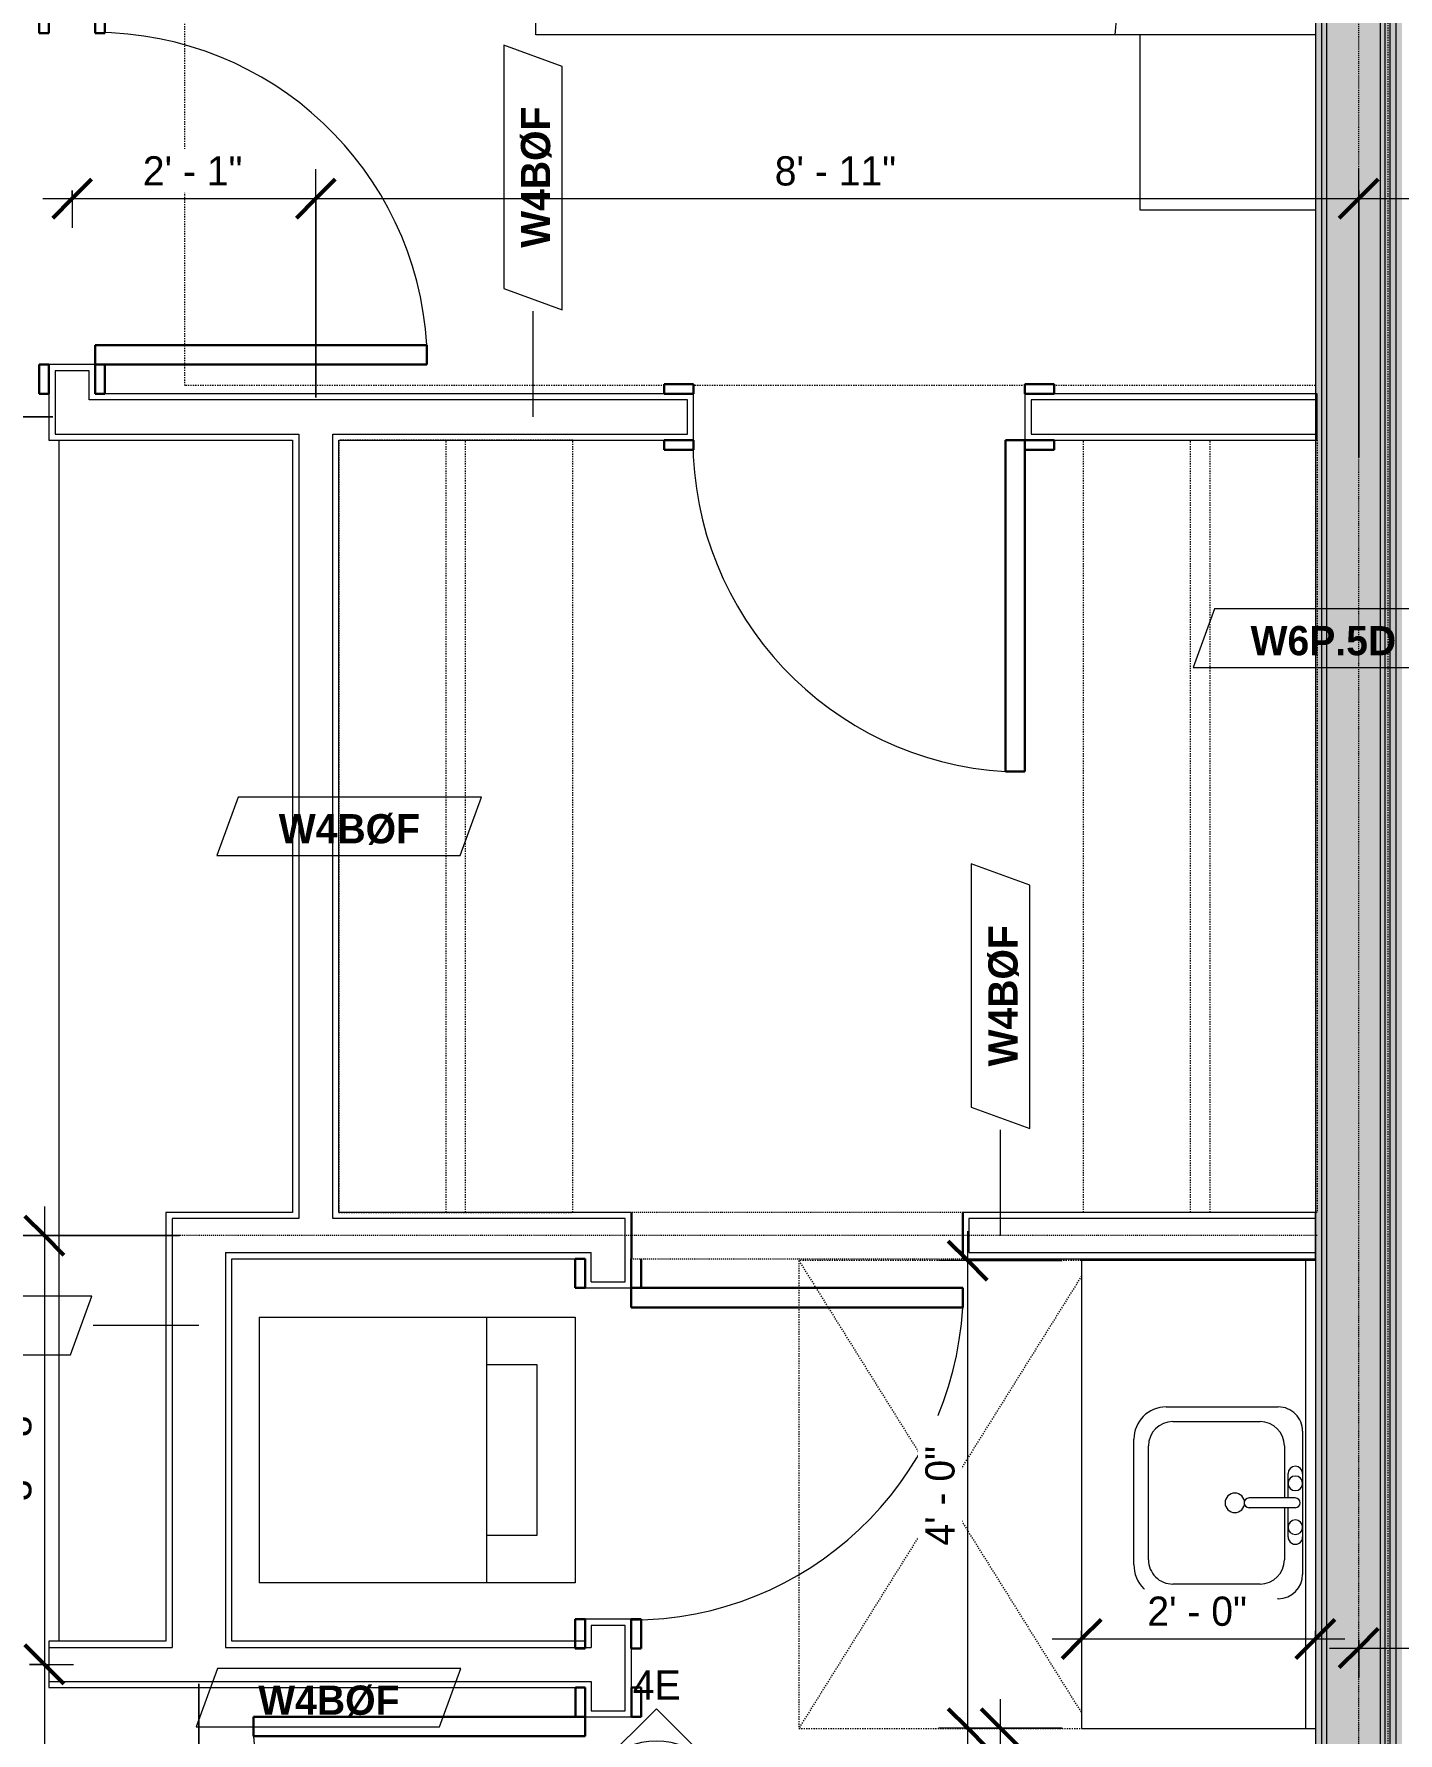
# Model space of a CAD drawing. Header units: inches. Extents: x -4010 to -1814, y 9846 to 12241.
# Drawn here: x -3052.2 to -2912.3, y 10536.5 to 10710.8 of the extents above; entities that cross this region are included whole.
import ezdxf

# ---------------------------------------------------------------- set-up
doc = ezdxf.new("R2010")
doc.units = ezdxf.units.IN
doc.header["$MEASUREMENT"] = 0
for name, pattern in [('Dash', [0.25, 0.125, -0.125]), ('Dash 3_32_', [0.1875, 0.09375, -0.09375]), ('Dash_2_', [0.25, 0.125, -0.125]), ('Overhead', [0.15625, 0.09375, -0.0625])]:
    doc.linetypes.add(name, pattern=pattern)
for name, color, linetype, lineweight in [('0-1', 7, 'Continuous', 5), ('A-ANNO-DIMS', 211, 'Continuous', 9), ('A-ANNO-DIMS-32', 211, 'Continuous', 9), ('A-DETL-1', 90, 'Dash 3_32_', 18), ('A-DETL-GENF-3', 92, 'Overhead', 9), ('A-DETL-MEDM', 33, 'Continuous', 30), ('A-DOOR-3', 31, 'Continuous', 9), ('A-DOOR-4', 31, 'Continuous', 30), ('A-DOOR-FRAM-3', 31, 'Continuous', 30), ('A-GENM', 5, 'Continuous', 9), ('A-GENM-HDLN', 13, 'Dash', 9), ('A-WALL', 113, 'Continuous', 18), ('A-WALL-2', 250, 'Continuous', 18), ('A-WALL-3', 113, 'Continuous', 9), ('A-WALL-IDEN', 211, 'Continuous', 9), ('G-ANNO-SYMB-3', 111, 'Continuous', 9), ('G-ANNO-SYMB-4', 111, 'Dash_2_', 9), ('I-FURN', 30, 'Continuous', 9), ('I-FURN-HDLN', 30, 'Dash', 9), ('I-WALL-1', 21, 'Continuous', 18), ('I-WALL-2', 241, 'Continuous', 5), ('I-WALL-3', 7, 'Continuous', 9), ('P-SANR-FIXT', 6, 'Continuous', 9), ('Q-CASE', 31, 'Continuous', 9), ('Q-CASE-HDLN', 31, 'Dash', 9)]:
    doc.layers.add(name, color=color, linetype=linetype, lineweight=lineweight)
doc.styles.add('Century Gothic', font='ufonts.com_century-gothic.ttf', dxfattribs={"height": 3})
doc.styles.add('Century Gothic_B_1', font='GOTHICB.TTF', dxfattribs={"height": 3})
doc.dimstyles.new('OD_1__HACK_2', dxfattribs={"dimscale": 12, "dimtxt": 3.132505, "dimasz": 0.333333, "dimexe": 0.25, "dimexo": 0.166667, "dimgap": 0.041667, "dimtad": 1, "dimdec": 4, "dimrnd": 0.0625, "dimzin": 3, "dimdsep": 46, "dimlunit": 4, "dimtxsty": 'Century Gothic', "dimblk1": 'OBLIQUE', "dimblk2": 'OBLIQUE', "dimsah": 1, "dimcen": 0.09, "dimdle": 0.25, "dimazin": 0, "dimtfac": 1, "dimtdec": 4, "dimtix": 1, "dimtmove": 0, "dimatfit": 3, "dimfxl": 1, "dimtvp": 1, "dimtfill": 1, "dimfrac": 2, "dimtolj": 1, "dimtzin": 0, "dimarcsym": 2})
doc.dimstyles.new('OD_1__HACK_2_1', dxfattribs={"dimscale": 12, "dimtxt": 3.132505, "dimasz": 0.333333, "dimexe": 0.25, "dimexo": 0.166667, "dimgap": 0.041667, "dimtad": 1, "dimdec": 4, "dimrnd": 0.0625, "dimzin": 3, "dimdsep": 46, "dimlunit": 4, "dimtxsty": 'Century Gothic', "dimblk1": 'OBLIQUE', "dimblk2": 'OBLIQUE', "dimsah": 1, "dimcen": 0.09, "dimdle": 0.25, "dimazin": 0, "dimtfac": 1, "dimtdec": 4, "dimtix": 1, "dimtmove": 0, "dimatfit": 3, "dimfxl": 1, "dimtvp": 1, "dimtfill": 1, "dimfrac": 2, "dimtolj": 1, "dimtzin": 0, "dimarcsym": 2})

# ---------------------------------------------------------------- blocks, each defined once
blk = doc.blocks.new('CTR - 1st Phase - Common Walls_rvt-1-UNIT PLANS - 2ND _ 3RD FLOOR')
at = {"layer": 'I-WALL-1'}
blk.add_hatch(color=256, dxfattribs=at).paths.add_polyline_path([(-2912.51, 10458.16), (-2911.89, 10458.16), (-2911.89, 10843.14), (-2912.51, 10843.14), (-2912.51, 10463.59)], flags=0)
at = {"layer": 'I-WALL-2'}
for points in [[(-2920.14, 10458.16), (-2920.14, 10843.14), (-2920.76, 10843.14), (-2920.76, 10458.16)], [(-2920.14, 10457.54), (-2919.64, 10457.54), (-2919.64, 10843.14), (-2920.14, 10843.14), (-2920.14, 10458.16)], [(-2919.64, 10457.54), (-2914.14, 10457.54), (-2914.14, 10843.14), (-2919.64, 10843.14), (-2919.64, 10458.16)], [(-2914.14, 10457.54), (-2913.64, 10457.54), (-2913.64, 10843.14), (-2914.14, 10843.14), (-2914.14, 10458.16)], [(-2913.14, 10457.54), (-2913.14, 10843.14), (-2913.64, 10843.14), (-2913.64, 10457.54)], [(-2912.51, 10457.54), (-2912.51, 10843.14), (-2913.14, 10843.14), (-2913.14, 10457.54)]]:
    blk.add_hatch(color=256, dxfattribs=at).paths.add_polyline_path(points, flags=0)
at = {"layer": 'A-WALL-2'}
for p, q in [((-2920.14, 10843.14), (-2920.14, 10458.16)), ((-2919.64, 10843.14), (-2919.64, 10458.16)), ((-2914.14, 10843.14), (-2914.14, 10458.16)), ((-2913.64, 10843.14), (-2913.64, 10458.16)), ((-2913.14, 10843.14), (-2913.14, 10458.16)), ((-2912.51, 10843.14), (-2912.51, 10458.16))]:
    blk.add_line(p, q, dxfattribs=at)
at = {"layer": 'I-WALL-3'}
blk.add_line((-2920.76, 10843.14), (-2920.76, 10498.69), dxfattribs=at)
blk = doc.blocks.new('SWING - SINGLE - FLUSH - 2-10 x 6-8 - PRIVACY-3199407-UNIT PLANS - 2ND _ 3RD FLOOR')
at = {"layer": 'A-DOOR-3'}
blk.add_arc((17, 2.37), 34.07, 93.3657, 180, dxfattribs=at)
at = {"layer": 'A-DOOR-4'}
for p, q in [((15, 2.37), (15, 36.38)), ((17, 36.38), (15, 36.38)), ((17, 2.37), (17, 36.38)), ((17, 2.37), (15, 2.37))]:
    blk.add_line(p, q, dxfattribs=at)
at = {"layer": 'A-DOOR-FRAM-3'}
for p, q in [((-17, 3.37), (-20, 3.37)), ((-20, 3.37), (-20, 2.37)), ((-20, 2.37), (-17, 2.37)), ((-17, 2.37), (-17, 3.37)), ((20, 3.37), (17, 3.37)), ((17, 3.37), (17, 2.37)), ((17, 2.37), (20, 2.37)), ((20, 2.37), (20, 3.37)), ((-17, -2.38), (-20, -2.38)), ((-20, -2.38), (-20, -3.38)), ((-20, -3.38), (-17, -3.38)), ((-17, -3.38), (-17, -2.38)), ((20, -2.38), (17, -2.38)), ((17, -2.38), (17, -3.38)), ((17, -3.38), (20, -3.38)), ((20, -3.38), (20, -2.38))]:
    blk.add_line(p, q, dxfattribs=at)
blk = doc.blocks.new('OD_CW_Closet - OD_CW_Closet-3890322-UNIT PLANS - 2ND _ 3RD FLOOR')
at = {"layer": 'Q-CASE-HDLN'}
for p, q in [((0.74, -24), (0.74, 0)), ((0.74, 0), (79.99, 0)), ((79.99, 0), (79.99, -24)), ((0.74, -11), (79.99, -11)), ((0.74, -13), (79.99, -13)), ((79.99, -24), (0.74, -24))]:
    blk.add_line(p, q, dxfattribs=at)
blk = doc.blocks.new('Bed-Standard - King 78_ x 80_-V51-UNIT PLANS - 2ND _ 3RD FLOOR')
at = {"layer": 'I-FURN'}
for p, q in [((-28.31, 41.8), (49.69, 41.8)), ((-28.31, -38.2), (-28.31, 41.8)), ((49.69, 41.8), (49.69, -38.2)), ((49.69, -24.2), (-28.31, -17.63)), ((-25.31, -24.2), (46.69, -24.2)), ((-25.31, -36.2), (-25.31, -24.2)), ((46.69, -36.2), (46.69, -24.2)), ((-25.31, -36.2), (46.69, -36.2))]:
    blk.add_line(p, q, dxfattribs=at)
at = {"layer": 'I-FURN-HDLN'}
for p, q in [((-64.31, 77.8), (73.69, 77.8)), ((-64.31, 28.6), (-64.31, 77.8)), ((67.69, 77.8), (67.69, -38.2)), ((73.69, 62.92), (73.69, 30.92)), ((-64.31, -8.4), (-64.31, 25.6)), ((73.69, 24.98), (73.69, -38.2)), ((-64.31, -38.2), (-64.31, -11.4))]:
    blk.add_line(p, q, dxfattribs=at)
blk = doc.blocks.new('SWING - SINGLE - FLUSH - 2-10 x 6-8 - PRIVACY-3199405-UNIT PLANS - 2ND _ 3RD FLOOR')
at = {"layer": 'A-DOOR-3'}
blk.add_arc((17, -2.37), 34.07, 180, 266.6343, dxfattribs=at)
at = {"layer": 'A-DOOR-4'}
for p, q in [((15, -2.37), (15, -36.38)), ((17, -2.37), (15, -2.37)), ((17, -2.37), (17, -36.38)), ((17, -36.38), (15, -36.38))]:
    blk.add_line(p, q, dxfattribs=at)
at = {"layer": 'A-DOOR-FRAM-3'}
for p, q in [((-20, 2.38), (-20, 3.38)), ((-20, 3.38), (-17, 3.38)), ((-17, 2.38), (-20, 2.38)), ((-17, 3.38), (-17, 2.38)), ((17, 2.38), (17, 3.38)), ((17, 3.38), (20, 3.38)), ((20, 2.38), (17, 2.38)), ((20, 3.38), (20, 2.38)), ((-20, -2.37), (-17, -2.37)), ((-20, -3.37), (-20, -2.37)), ((-17, -3.37), (-20, -3.37)), ((-17, -2.37), (-17, -3.37)), ((17, -2.37), (20, -2.37)), ((17, -3.37), (17, -2.37)), ((20, -3.37), (17, -3.37)), ((20, -2.37), (20, -3.37))]:
    blk.add_line(p, q, dxfattribs=at)
blk = doc.blocks.new('Table-Night Stand - 18_ x 18_ x 24_-V34-UNIT PLANS - 2ND _ 3RD FLOOR')
at = {"layer": 'I-FURN'}
for p, q in [((0.15, 0), (18.15, 0)), ((0.15, -18), (0.15, 0))]:
    blk.add_line(p, q, dxfattribs=at)
blk = doc.blocks.new('Stacked Washer and Dryer - 26_x25_ - Private-3627842-UNIT PLANS - 2ND _ 3RD FLOOR')
at = {"layer": 'P-SANR-FIXT'}
for p, q in [((0, 13.625), (32.4375, 13.625)), ((0, 13.625), (0, -13.625)), ((23.34375, -13.625), (23.34375, 13.625)), ((32.4375, 13.625), (32.4375, -13.625)), ((28.53125, 8.75), (23.34375, 8.75)), ((28.53125, -8.75), (28.53125, 8.75)), ((23.34375, -8.75), (28.53125, -8.75)), ((32.4375, -13.625), (0, -13.625))]:
    blk.add_line(p, q, dxfattribs=at)
blk = doc.blocks.new('Door-Opening - 34_ x 80_-3928388-UNIT PLANS - 2ND _ 3RD FLOOR')
at = {"layer": 'A-DETL-GENF-3'}
for p, q in [((16.68, 2.38), (-17.32, 2.38)), ((-17.32, -2.37), (16.68, -2.37))]:
    blk.add_line(p, q, dxfattribs=at)
at = {"layer": 'A-DETL-MEDM'}
for p, q in [((-17.32, 2.38), (-17.32, -2.37)), ((16.68, -2.37), (16.68, 2.38))]:
    blk.add_line(p, q, dxfattribs=at)
blk = doc.blocks.new('M_Sink Vanity-Square - 500 x 440mm-1372835-UNIT PLANS - 2ND _ 3RD FLOOR')
at = {"layer": 'P-SANR-FIXT'}
for p, q in [((-5.72, 10.23), (7.14, 10.23)), ((-5.22, 8.73), (6.46, 8.73)), ((-9.22, -4.59), (-9.22, 6.73)), ((-7.72, -2.72), (-7.72, 6.23)), ((8.96, 6.23), (8.96, -2.72)), ((10.46, 6.91), (10.46, -4.59)), ((0.12, -6.33), (0.12, -1.59)), ((1.12, -6.33), (1.12, -1.59)), ((0.12, -5.22), (-5.22, -5.22)), ((6.46, -5.22), (1.12, -5.22)), ((-2.88, -5.59), (0.12, -5.59)), ((1.12, -5.59), (3.62, -5.59)), ((7.96, -7.09), (-6.72, -7.09)), ((3.62, -7.09), (-2.88, -7.09))]:
    blk.add_line(p, q, dxfattribs=at)
for centre, radius, start, end in [((-5.72, 6.73), 3.5, 90, 180), ((-5.22, 6.23), 2.5, 90, 180), ((6.46, 6.23), 2.5, 360, 90), ((7.14, 6.91), 3.32, 360, 90), ((0.62, -0.13), 1, 360, 180), ((0.62, -0.13), 1, 180, 0), ((0.62, -1.59), 0.5, 360, 180), ((-5.22, -2.72), 2.5, 180, 270), ((6.46, -2.72), 2.5, 270, 360), ((-6.72, -4.59), 2.5, 180, 270), ((7.96, -4.59), 2.5, 270, 0), ((-2.88, -6.34), 0.75, 90, 270), ((-1.88, -6.34), 0.75, 360, 180), ((-1.88, -6.34), 0.75, 180, 0), ((0.62, -6.33), 0.5, 180, 0), ((2.62, -6.34), 0.75, 0, 180), ((2.62, -6.34), 0.75, 180, 0), ((3.62, -6.34), 0.75, 270, 90)]:
    blk.add_arc(centre, radius, start, end, dxfattribs=at)
blk = doc.blocks.new('Bath Vanity - Bath Vanity 48_-3150017-UNIT PLANS - 2ND _ 3RD FLOOR')
at = {"layer": 'Q-CASE'}
for p, q in [((24.74, 24), (-23.26, 24)), ((-23.26, 24), (-23.26, 1)), ((24.74, 1), (24.74, 24))]:
    blk.add_line(p, q, dxfattribs=at)
blk = doc.blocks.new('ADA Clearances - 30_x48_-V52-UNIT PLANS - 2ND _ 3RD FLOOR')
at = {"layer": 'A-GENM-HDLN'}
for p, q in [((-14, -22.41), (15, 24)), ((15, 24), (-14, 24)), ((15, -24), (15, 24)), ((15, -24), (-14, 22.41)), ((-14, -24), (15, -24))]:
    blk.add_line(p, q, dxfattribs=at)
blk = doc.blocks.new('BATHROOM MIRROR - BATHROOM MIRROR 48_-3123886-UNIT PLANS - 2ND _ 3RD FLOOR')
at = {"layer": 'Q-CASE'}
for p, q in [((-23.26, -23), (24.74, -23)), ((-23.26, -23), (-23.26, -24)), ((24.74, -24), (-23.26, -24)), ((24.74, -24), (24.74, -23))]:
    blk.add_line(p, q, dxfattribs=at)
blk = doc.blocks.new('SWING - SINGLE - FLUSH - 2-10 x 6-8 - PASSAGE-3928390-UNIT PLANS - 2ND _ 3RD FLOOR')
at = {"layer": 'A-DOOR-3'}
blk.add_arc((17, -2.37), 34.07, 180, 266.6343, dxfattribs=at)
at = {"layer": 'A-DOOR-4'}
for p, q in [((15, -2.37), (15, -36.38)), ((17, -2.37), (15, -2.37)), ((17, -2.37), (17, -36.38)), ((17, -36.38), (15, -36.38))]:
    blk.add_line(p, q, dxfattribs=at)
at = {"layer": 'A-DOOR-FRAM-3'}
for p, q in [((-20, 2.38), (-20, 3.38)), ((-20, 3.38), (-17, 3.38)), ((-17, 2.38), (-20, 2.38)), ((-17, 3.38), (-17, 2.38)), ((17, 2.38), (17, 3.38)), ((17, 3.38), (20, 3.38)), ((20, 2.38), (17, 2.38)), ((20, 3.38), (20, 2.38)), ((-20, -2.37), (-17, -2.37)), ((-20, -3.37), (-20, -2.37)), ((-17, -3.37), (-20, -3.37)), ((-17, -2.37), (-17, -3.37)), ((17, -2.37), (20, -2.37)), ((17, -3.37), (17, -2.37)), ((20, -3.37), (17, -3.37))]:
    blk.add_line(p, q, dxfattribs=at)
blk = doc.blocks.new('OD_CW_Closet - OD_CW_Closet-3890321-UNIT PLANS - 2ND _ 3RD FLOOR')
at = {"layer": 'Q-CASE-HDLN'}
for p, q in [((79.99, 24), (0.74, 24)), ((0.74, 24), (0.74, 0)), ((79.99, 0), (79.99, 24)), ((0.74, 13), (79.99, 13)), ((0.74, 11), (79.99, 11)), ((0.74, 0), (79.99, 0))]:
    blk.add_line(p, q, dxfattribs=at)
blk = doc.blocks.new('Casework 9 - Casework 1-3926311-UNIT PLANS - 2ND _ 3RD FLOOR')
at = {"layer": 'Q-CASE'}
blk.add_line((-3049.7, 10669.16), (-3049.7, 10545.91), dxfattribs=at)
blk = doc.blocks.new('Elevation - Filled Arrow-151867-UNIT PLANS - 2ND _ 3RD FLOOR')
at = {"layer": 'G-ANNO-SYMB-3'}
for p, q in [((0, 0.3536), (-0.1768, 0.1768)), ((0.1768, 0.1768), (0, 0.3536))]:
    blk.add_line(p, q, dxfattribs=at)
blk.add_arc((0, 0), 0.25, 45, 135, dxfattribs=at)
blk = doc.blocks.new('DIMBLOCK23-UNIT PLANS - 2ND _ 3RD FLOOR')
at = {"layer": 'A-ANNO-DIMS-32', "lineweight": 50}
for p, q in [((-2916.32, 10693.95), (-2914.32, 10695.95)), ((-2802.45, 10693.95), (-2800.45, 10695.95)), ((-2916.32, 10693.95), (-2918.32, 10691.95)), ((-2802.45, 10693.95), (-2804.45, 10691.95))]:
    blk.add_line(p, q, dxfattribs=at)
at = {"layer": 'A-ANNO-DIMS-32'}
for p, q in [((-2802.45, 10686.53), (-2802.45, 10696.95)), ((-2919.32, 10693.95), (-2802.45, 10693.95)), ((-2916.32, 10694.78), (-2916.32, 10690.95)), ((-2916.32, 10693.95), (-2916.32, 10694.78)), ((-2802.45, 10693.95), (-2802.45, 10686.53))]:
    blk.add_line(p, q, dxfattribs=at)
at = {"layer": 'A-ANNO-DIMS-32', "color": 0, "insert": (-2868.46, 10698.3), "char_height": 3, "width": 21.7784, "attachment_point": 1, "line_spacing_factor": 0.984502, "style": 'Century Gothic', "bg_fill": 3, "box_fill_scale": 1.25, "bg_fill_color": 256, "bg_fill_true_color": 13158600, "bg_fill_transparency": 0}
blk.add_mtext('9\' - 5 7/8"', dxfattribs=at)
blk = doc.blocks.new('_Oblique')
at = {"color": 0, "linetype": 'ByBlock', "lineweight": -2}
blk.add_line((-0.5, -0.5), (0.5, 0.5), dxfattribs=at)
blk = doc.blocks.new('DIMBLOCK25-UNIT PLANS - 2ND _ 3RD FLOOR')
at = {"layer": 'A-ANNO-DIMS-32', "lineweight": 50}
for p, q in [((-2916.32, 10545.21), (-2914.32, 10547.21)), ((-2782.32, 10545.21), (-2780.32, 10547.21)), ((-2916.32, 10545.21), (-2918.32, 10543.21)), ((-2782.32, 10545.21), (-2784.32, 10543.21))]:
    blk.add_line(p, q, dxfattribs=at)
at = {"layer": 'A-ANNO-DIMS-32'}
for p, q in [((-2916.32, 10546.04), (-2916.32, 10542.21)), ((-2916.32, 10545.21), (-2916.32, 10546.04)), ((-2782.32, 10546.04), (-2782.32, 10542.21)), ((-2782.32, 10545.21), (-2782.32, 10546.04)), ((-2919.32, 10545.21), (-2782.32, 10545.21))]:
    blk.add_line(p, q, dxfattribs=at)
at = {"layer": 'A-ANNO-DIMS-32', "color": 0, "insert": (-2855.74, 10549.56), "char_height": 3, "width": 15.394, "attachment_point": 1, "line_spacing_factor": 0.984502, "style": 'Century Gothic', "bg_fill": 3, "box_fill_scale": 1.25, "bg_fill_color": 256, "bg_fill_true_color": 13158600, "bg_fill_transparency": 0}
blk.add_mtext('11\' - 2"', dxfattribs=at)
blk = doc.blocks.new('DIMBLOCK65-UNIT PLANS - 2ND _ 3RD FLOOR')
at = {"layer": 'A-ANNO-DIMS-32', "lineweight": 50}
for p, q in [((-3051.17, 10587.54), (-3053.17, 10589.54)), ((-3051.17, 10587.54), (-3049.17, 10585.54)), ((-3051.17, 10543.54), (-3053.17, 10545.54)), ((-3051.17, 10543.54), (-3049.17, 10541.54))]:
    blk.add_line(p, q, dxfattribs=at)
at = {"layer": 'A-ANNO-DIMS-32'}
for p, q in [((-3051.17, 10590.54), (-3051.17, 10543.54)), ((-3037.32, 10587.54), (-3054.17, 10587.54)), ((-3051.17, 10587.54), (-3037.32, 10587.54)), ((-3052.7, 10543.54), (-3048.17, 10543.54)), ((-3051.17, 10543.54), (-3052.7, 10543.54))]:
    blk.add_line(p, q, dxfattribs=at)
at = {"layer": 'A-ANNO-DIMS-32', "color": 0, "insert": (-3055.51, 10560.29), "char_height": 3, "width": 12.5897, "attachment_point": 1, "rotation": 90, "line_spacing_factor": 0.984502, "style": 'Century Gothic', "bg_fill": 3, "box_fill_scale": 1.25, "bg_fill_color": 256, "bg_fill_true_color": 13158600, "bg_fill_transparency": 0}
blk.add_mtext('3\' - 8"', dxfattribs=at)
blk = doc.blocks.new('DIMBLOCK66-UNIT PLANS - 2ND _ 3RD FLOOR')
at = {"layer": 'A-ANNO-DIMS-32', "lineweight": 50}
for p, q in [((-3051.17, 10543.54), (-3053.17, 10545.54)), ((-3051.17, 10543.54), (-3049.17, 10541.54)), ((-3051.17, 10490.54), (-3053.17, 10492.54)), ((-3051.17, 10490.54), (-3049.17, 10488.54))]:
    blk.add_line(p, q, dxfattribs=at)
at = {"layer": 'A-ANNO-DIMS-32'}
for p, q in [((-3052.7, 10543.54), (-3048.17, 10543.54)), ((-3051.17, 10543.54), (-3052.7, 10543.54)), ((-3051.17, 10543.54), (-3051.17, 10490.54)), ((-3041.82, 10490.54), (-3054.17, 10490.54)), ((-3051.17, 10490.54), (-3041.82, 10490.54))]:
    blk.add_line(p, q, dxfattribs=at)
at = {"layer": 'A-ANNO-DIMS-32', "color": 0, "insert": (-3055.51, 10511.79), "char_height": 3, "width": 12.5897, "attachment_point": 1, "rotation": 90, "line_spacing_factor": 0.984502, "style": 'Century Gothic', "bg_fill": 3, "box_fill_scale": 1.25, "bg_fill_color": 256, "bg_fill_true_color": 13158600, "bg_fill_transparency": 0}
blk.add_mtext('4\' - 5"', dxfattribs=at)
blk = doc.blocks.new('DIMBLOCK68-UNIT PLANS - 2ND _ 3RD FLOOR')
at = {"layer": 'A-ANNO-DIMS-32'}
for p, q in [((-3035.32, 10541.54), (-3035.32, 10522.09)), ((-3035.32, 10525.09), (-3035.32, 10541.54)), ((-2993.32, 10524.26), (-2993.32, 10528.09)), ((-2990.32, 10525.09), (-3038.32, 10525.09)), ((-2993.32, 10525.09), (-2993.32, 10524.26))]:
    blk.add_line(p, q, dxfattribs=at)
at = {"layer": 'A-ANNO-DIMS-32', "lineweight": 50}
for p, q in [((-3035.32, 10525.09), (-3033.32, 10527.09)), ((-2993.32, 10525.09), (-2991.32, 10527.09)), ((-3035.32, 10525.09), (-3037.32, 10523.09)), ((-2993.32, 10525.09), (-2995.32, 10523.09))]:
    blk.add_line(p, q, dxfattribs=at)
at = {"layer": 'A-ANNO-DIMS-32', "color": 0, "insert": (-3019.57, 10529.43), "char_height": 3, "width": 12.5897, "attachment_point": 1, "line_spacing_factor": 0.984502, "style": 'Century Gothic', "bg_fill": 3, "box_fill_scale": 1.25, "bg_fill_color": 256, "bg_fill_true_color": 13158600, "bg_fill_transparency": 0}
blk.add_mtext('3\' - 6"', dxfattribs=at)
blk = doc.blocks.new('DIMBLOCK71-UNIT PLANS - 2ND _ 3RD FLOOR')
at = {"layer": 'A-ANNO-DIMS-32'}
for p, q in [((-2956.44, 10533.98), (-2956.44, 10587.98)), ((-2946.76, 10584.98), (-2959.44, 10584.98)), ((-2956.44, 10584.98), (-2946.76, 10584.98)), ((-2946.76, 10536.98), (-2959.44, 10536.98)), ((-2956.44, 10536.98), (-2946.76, 10536.98))]:
    blk.add_line(p, q, dxfattribs=at)
at = {"layer": 'A-ANNO-DIMS-32', "lineweight": 50}
for p, q in [((-2956.44, 10584.98), (-2958.44, 10586.98)), ((-2956.44, 10584.98), (-2954.44, 10582.98)), ((-2956.44, 10536.98), (-2958.44, 10538.98)), ((-2956.44, 10536.98), (-2954.44, 10534.98))]:
    blk.add_line(p, q, dxfattribs=at)
at = {"layer": 'A-ANNO-DIMS-32', "color": 0, "insert": (-2960.79, 10555.73), "char_height": 3, "width": 12.5897, "attachment_point": 1, "rotation": 90, "line_spacing_factor": 0.984502, "style": 'Century Gothic', "bg_fill": 3, "box_fill_scale": 1.25, "bg_fill_color": 256, "bg_fill_true_color": 13158600, "bg_fill_transparency": 0}
blk.add_mtext('4\' - 0"', dxfattribs=at)
blk = doc.blocks.new('DIMBLOCK72-UNIT PLANS - 2ND _ 3RD FLOOR')
at = {"layer": 'A-ANNO-DIMS-32', "lineweight": 50}
for p, q in [((-2944.76, 10546.15), (-2942.76, 10548.15)), ((-2920.76, 10546.15), (-2918.76, 10548.15)), ((-2944.76, 10546.15), (-2946.76, 10544.15)), ((-2920.76, 10546.15), (-2922.76, 10544.15))]:
    blk.add_line(p, q, dxfattribs=at)
at = {"layer": 'A-ANNO-DIMS-32'}
for p, q in [((-2947.76, 10546.15), (-2917.76, 10546.15)), ((-2944.76, 10546.98), (-2944.76, 10543.15)), ((-2944.76, 10546.15), (-2944.76, 10546.98)), ((-2920.76, 10546.98), (-2920.76, 10543.15)), ((-2920.76, 10546.15), (-2920.76, 10546.98))]:
    blk.add_line(p, q, dxfattribs=at)
at = {"layer": 'A-ANNO-DIMS-32', "color": 0, "insert": (-2938.01, 10550.5), "char_height": 3, "width": 12.5897, "attachment_point": 1, "line_spacing_factor": 0.984502, "style": 'Century Gothic', "bg_fill": 3, "box_fill_scale": 1.25, "bg_fill_color": 256, "bg_fill_true_color": 13158600, "bg_fill_transparency": 0}
blk.add_mtext('2\' - 0"', dxfattribs=at)
blk = doc.blocks.new('DIMBLOCK254-UNIT PLANS - 2ND _ 3RD FLOOR')
at = {"layer": 'A-ANNO-DIMS-32'}
for p, q in [((-3070.78, 10846.13), (-3070.78, 10671.54)), ((-3059.32, 10843.13), (-3073.78, 10843.13)), ((-3070.78, 10843.13), (-3059.32, 10843.13)), ((-3050.32, 10671.54), (-3073.78, 10671.54)), ((-3070.78, 10671.54), (-3050.32, 10671.54))]:
    blk.add_line(p, q, dxfattribs=at)
at = {"layer": 'A-ANNO-DIMS-32', "lineweight": 50}
for p, q in [((-3070.78, 10843.13), (-3072.78, 10845.13)), ((-3070.78, 10843.13), (-3068.78, 10841.13)), ((-3070.78, 10671.54), (-3072.78, 10673.54)), ((-3070.78, 10671.54), (-3068.78, 10669.54))]:
    blk.add_line(p, q, dxfattribs=at)
at = {"layer": 'A-ANNO-DIMS-32', "color": 0, "insert": (-3075.12, 10747.09), "char_height": 3, "width": 24.5827, "attachment_point": 1, "rotation": 90, "line_spacing_factor": 0.984502, "style": 'Century Gothic', "bg_fill": 3, "box_fill_scale": 1.25, "bg_fill_color": 256, "bg_fill_true_color": 13158600, "bg_fill_transparency": 0}
blk.add_mtext('14\' - 3 5/8"', dxfattribs=at)
blk = doc.blocks.new('DIMBLOCK255-UNIT PLANS - 2ND _ 3RD FLOOR')
at = {"layer": 'A-ANNO-DIMS-32', "lineweight": 50}
for p, q in [((-3070.78, 10671.54), (-3072.78, 10673.54)), ((-3070.78, 10671.54), (-3068.78, 10669.54)), ((-3070.78, 10587.54), (-3072.78, 10589.54)), ((-3070.78, 10587.54), (-3068.78, 10585.54))]:
    blk.add_line(p, q, dxfattribs=at)
at = {"layer": 'A-ANNO-DIMS-32'}
for p, q in [((-3050.32, 10671.54), (-3073.78, 10671.54)), ((-3070.78, 10671.54), (-3070.78, 10584.54)), ((-3070.78, 10671.54), (-3050.32, 10671.54)), ((-3039.45, 10587.54), (-3073.78, 10587.54)), ((-3070.78, 10587.54), (-3039.45, 10587.54))]:
    blk.add_line(p, q, dxfattribs=at)
at = {"layer": 'A-ANNO-DIMS-32', "color": 0, "insert": (-3075.12, 10624.29), "char_height": 3, "width": 12.5897, "attachment_point": 1, "rotation": 90, "line_spacing_factor": 0.984502, "style": 'Century Gothic', "bg_fill": 3, "box_fill_scale": 1.25, "bg_fill_color": 256, "bg_fill_true_color": 13158600, "bg_fill_transparency": 0}
blk.add_mtext('7\' - 0"', dxfattribs=at)
blk = doc.blocks.new('DIMBLOCK256-UNIT PLANS - 2ND _ 3RD FLOOR')
at = {"layer": 'A-ANNO-DIMS-32', "lineweight": 50}
for p, q in [((-3048.32, 10693.95), (-3046.32, 10695.95)), ((-3023.32, 10693.95), (-3021.32, 10695.95)), ((-3048.32, 10693.95), (-3050.32, 10691.95)), ((-3023.32, 10693.95), (-3025.32, 10691.95))]:
    blk.add_line(p, q, dxfattribs=at)
at = {"layer": 'A-ANNO-DIMS-32'}
for p, q in [((-3023.32, 10673.54), (-3023.32, 10696.95)), ((-3051.32, 10693.95), (-3023.32, 10693.95)), ((-3048.32, 10694.78), (-3048.32, 10690.95)), ((-3048.32, 10693.95), (-3048.32, 10694.78)), ((-3023.32, 10693.95), (-3023.32, 10673.54))]:
    blk.add_line(p, q, dxfattribs=at)
at = {"layer": 'A-ANNO-DIMS-32', "color": 0, "insert": (-3041.07, 10698.29), "char_height": 3, "width": 12.5897, "attachment_point": 1, "line_spacing_factor": 0.984502, "style": 'Century Gothic', "bg_fill": 3, "box_fill_scale": 1.25, "bg_fill_color": 256, "bg_fill_true_color": 13158600, "bg_fill_transparency": 0}
blk.add_mtext('2\' - 1"', dxfattribs=at)
blk = doc.blocks.new('DIMBLOCK257-UNIT PLANS - 2ND _ 3RD FLOOR')
at = {"layer": 'A-ANNO-DIMS-32'}
for p, q in [((-3023.32, 10673.54), (-3023.32, 10696.95)), ((-2916.32, 10667.38), (-2916.32, 10696.95)), ((-3023.32, 10693.95), (-2913.32, 10693.95)), ((-3023.32, 10693.95), (-3023.32, 10673.54)), ((-2916.32, 10693.95), (-2916.32, 10667.38))]:
    blk.add_line(p, q, dxfattribs=at)
at = {"layer": 'A-ANNO-DIMS-32', "lineweight": 50}
for p, q in [((-3023.32, 10693.95), (-3021.32, 10695.95)), ((-2916.32, 10693.95), (-2914.32, 10695.95)), ((-3023.32, 10693.95), (-3025.32, 10691.95)), ((-2916.32, 10693.95), (-2918.32, 10691.95))]:
    blk.add_line(p, q, dxfattribs=at)
at = {"layer": 'A-ANNO-DIMS-32', "color": 0, "insert": (-2976.24, 10698.29), "char_height": 3, "width": 15.394, "attachment_point": 1, "line_spacing_factor": 0.984502, "style": 'Century Gothic', "bg_fill": 3, "box_fill_scale": 1.25, "bg_fill_color": 256, "bg_fill_true_color": 13158600, "bg_fill_transparency": 0}
blk.add_mtext('8\' - 11"', dxfattribs=at)
blk = doc.blocks.new('DIMBLOCK365-UNIT PLANS - 2ND _ 3RD FLOOR')
at = {"layer": 'A-ANNO-DIMS-32', "lineweight": 50}
for p, q in [((-2953.07, 10536.98), (-2955.07, 10538.98)), ((-2953.07, 10536.98), (-2951.07, 10534.98)), ((-2953.07, 10503.44), (-2955.07, 10505.44)), ((-2953.07, 10503.44), (-2951.07, 10501.44))]:
    blk.add_line(p, q, dxfattribs=at)
at = {"layer": 'A-ANNO-DIMS-32'}
for p, q in [((-2953.07, 10500.44), (-2953.07, 10539.98)), ((-2946.77, 10536.98), (-2956.07, 10536.98)), ((-2953.07, 10536.98), (-2946.77, 10536.98)), ((-2953.9, 10503.44), (-2950.07, 10503.44)), ((-2953.07, 10503.44), (-2953.9, 10503.44))]:
    blk.add_line(p, q, dxfattribs=at)
at = {"layer": 'A-ANNO-DIMS-32', "color": 0, "insert": (-2957.42, 10512.7), "char_height": 3, "width": 18.0194, "attachment_point": 1, "rotation": 90, "line_spacing_factor": 0.984502, "style": 'Century Gothic', "bg_fill": 3, "box_fill_scale": 1.25, "bg_fill_color": 256, "bg_fill_true_color": 13158600, "bg_fill_transparency": 0}
blk.add_mtext('33" MIN', dxfattribs=at)
blk = doc.blocks.new('Wall Tag - Arch Wall-3956453-UNIT PLANS - 2ND _ 3RD FLOOR')
at = {"layer": 'A-WALL-IDEN'}
for p, q in [((-0.3561, 0.0937), (-0.4244, -0.0937)), ((0.4244, 0.0937), (-0.3561, 0.0937)), ((0.3561, -0.0937), (0.4244, 0.0937)), ((-0.4244, -0.0937), (0.3561, -0.0937))]:
    blk.add_line(p, q, dxfattribs=at)

msp = doc.modelspace()

# ---------------------------------------------------------------- linework, layer by layer
at = {"layer": 'A-DETL-1'}
for p, q in [((-2916.32374, 10458.15981), (-2916.32374, 10812.15981)), ((-2916.32374, 10635.15522), (-2916.32374, 10665.38481)), ((-2920.57374, 10587.5394), (-3037.44874, 10587.5394)), ((-2916.32374, 10460.5394), (-2916.32374, 10586.5394))]:
    msp.add_line(p, q, dxfattribs=at)
at = {"layer": 'A-WALL'}
for p, q in [((-3046.57374, 10676.2894), (-3050.07374, 10676.2894)), ((-3050.07374, 10676.2894), (-3050.07374, 10669.7894)), ((-3046.57374, 10673.2894), (-3046.57374, 10676.2894)), ((-2985.19415, 10673.2894), (-3046.57374, 10673.2894)), ((-2985.19415, 10669.7894), (-2985.19415, 10673.2894)), ((-2920.57374, 10673.2894), (-2949.94415, 10673.2894)), ((-2949.94415, 10673.2894), (-2949.94415, 10669.7894)), ((-3050.07374, 10669.7894), (-3025.07374, 10669.7894)), ((-3025.07374, 10669.7894), (-3025.07374, 10589.2894)), ((-3021.57374, 10669.7894), (-2985.19415, 10669.7894)), ((-3021.57374, 10589.2894), (-3021.57374, 10669.7894)), ((-2949.94415, 10669.7894), (-2920.57374, 10669.7894)), ((-3025.07374, 10589.2894), (-3038.07374, 10589.2894)), ((-3038.07374, 10589.2894), (-3038.07374, 10545.2894)), ((-2991.57374, 10589.2894), (-3021.57374, 10589.2894)), ((-2991.57374, 10582.7894), (-2991.57374, 10589.2894)), ((-2920.76124, 10589.2894), (-2956.32374, 10589.2894)), ((-2956.32374, 10589.2894), (-2956.32374, 10585.7894)), ((-3032.57374, 10585.7894), (-2995.07374, 10585.7894)), ((-3032.57374, 10585.7894), (-3032.57374, 10545.2894)), ((-2995.07374, 10582.7894), (-2995.07374, 10585.7894)), ((-2956.32374, 10585.7894), (-2920.76124, 10585.7894)), ((-2995.07374, 10582.7894), (-2991.57374, 10582.7894)), ((-2995.07374, 10547.5394), (-2995.07374, 10545.2894)), ((-2991.57374, 10547.5394), (-2995.07374, 10547.5394)), ((-2991.57374, 10538.7894), (-2991.57374, 10547.5394)), ((-3050.69874, 10545.2894), (-3038.07374, 10545.2894)), ((-3032.57374, 10545.2894), (-2995.07374, 10545.2894)), ((-3050.69874, 10541.7894), (-2995.07374, 10541.7894)), ((-2995.07374, 10541.7894), (-2995.07374, 10538.7894)), ((-2995.07374, 10538.7894), (-2991.57374, 10538.7894))]:
    msp.add_line(p, q, dxfattribs=at)
at = {"layer": 'A-WALL-3'}
for p, q in [((-3050.69874, 10676.9144), (-3050.69874, 10669.1644)), ((-3045.94874, 10676.9144), (-3050.69874, 10676.9144)), ((-3045.94874, 10673.9144), (-3045.94874, 10676.9144)), ((-2984.56915, 10673.9144), (-3045.94874, 10673.9144)), ((-2984.56915, 10669.1644), (-2984.56915, 10673.9144)), ((-2920.57374, 10673.9144), (-2950.56915, 10673.9144)), ((-2950.56915, 10673.9144), (-2950.56915, 10669.1644)), ((-2920.57374, 10669.1644), (-2920.57374, 10673.9144)), ((-3050.69874, 10669.1644), (-3025.69874, 10669.1644)), ((-3025.69874, 10669.1644), (-3025.69874, 10589.9144)), ((-3020.94874, 10669.1644), (-2984.56915, 10669.1644)), ((-3020.94874, 10589.9144), (-3020.94874, 10669.1644)), ((-2950.56915, 10669.1644), (-2920.57374, 10669.1644)), ((-3025.69874, 10589.9144), (-3038.69874, 10589.9144)), ((-3038.69874, 10589.9144), (-3038.69874, 10545.9144)), ((-2990.94874, 10589.9144), (-3020.94874, 10589.9144)), ((-2920.76124, 10589.9144), (-2956.94874, 10589.9144)), ((-2920.76124, 10585.1644), (-2920.76124, 10589.9144)), ((-3031.94874, 10585.1644), (-2995.69874, 10585.1644)), ((-3031.94874, 10545.9144), (-3031.94874, 10585.1644)), ((-2995.69874, 10585.1644), (-2995.69874, 10582.1644)), ((-2990.94874, 10582.1644), (-2990.94874, 10585.1644)), ((-2956.94874, 10585.1644), (-2920.76124, 10585.1644)), ((-2995.69874, 10582.1644), (-2990.94874, 10582.1644)), ((-2990.94874, 10548.1644), (-2995.69874, 10548.1644)), ((-2995.69874, 10548.1644), (-2995.69874, 10545.9144)), ((-2990.94874, 10538.1644), (-2990.94874, 10548.1644)), ((-3038.69874, 10545.9144), (-3050.69874, 10545.9144)), ((-3050.69874, 10545.9144), (-3050.69874, 10541.1644)), ((-2995.69874, 10545.9144), (-3031.94874, 10545.9144)), ((-3050.69874, 10541.1644), (-2995.69874, 10541.1644)), ((-2995.69874, 10541.1644), (-2995.69874, 10538.1644)), ((-2995.69874, 10538.1644), (-2990.94874, 10538.1644))]:
    msp.add_line(p, q, dxfattribs=at)
at = {"layer": 'G-ANNO-SYMB-4'}
msp.add_line((-2913.32374, 10876.25322), (-2913.32374, 10406.1894), dxfattribs=at)

# ---------------------------------------------------------------- block references
at = {"layer": '0-1'}
msp.add_blockref('CTR - 1st Phase - Common Walls_rvt-1-UNIT PLANS - 2ND _ 3RD FLOOR', (0, 0), dxfattribs=at)
at = {"layer": 'A-DOOR-3'}
for name, p, rotation in [('SWING - SINGLE - FLUSH - 2-10 x 6-8 - PRIVACY-3199407-UNIT PLANS - 2ND _ 3RD FLOOR', (-3048.32374, 10693.9144), 270.0000000000479), ('Door-Opening - 34_ x 80_-3928388-UNIT PLANS - 2ND _ 3RD FLOOR', (-2974.27112, 10587.5394), 180), ('SWING - SINGLE - FLUSH - 2-10 x 6-8 - PASSAGE-3928390-UNIT PLANS - 2ND _ 3RD FLOOR', (-2993.32374, 10565.1644), 89.9999999999866), ('SWING - SINGLE - FLUSH - 2-10 x 6-8 - PRIVACY-3199407-UNIT PLANS - 2ND _ 3RD FLOOR', (-2993.32374, 10521.1644), 89.9999999999866)]:
    msp.add_blockref(name, p, dxfattribs=dict(at, rotation=rotation))
msp.add_blockref('SWING - SINGLE - FLUSH - 2-10 x 6-8 - PRIVACY-3199405-UNIT PLANS - 2ND _ 3RD FLOOR', (-2967.56915, 10671.5394), dxfattribs=at)
at = {"layer": 'A-GENM', "rotation": 180}
msp.add_blockref('ADA Clearances - 30_x48_-V52-UNIT PLANS - 2ND _ 3RD FLOOR', (-2958.76583, 10560.9769), dxfattribs=at)
at = {"layer": 'A-WALL-IDEN', "xscale": 31.99999999999999, "yscale": 31.99999999999999, "zscale": 31.99999999999999}
for p in [(-2919.74175, 10648.8394), (-3019.90572, 10629.5394)]:
    msp.add_blockref('Wall Tag - Arch Wall-3956453-UNIT PLANS - 2ND _ 3RD FLOOR', p, dxfattribs=at)
at = {"layer": 'A-WALL-IDEN', "xscale": 31.99999999999999, "yscale": 31.99999999999999, "zscale": 31.99999999999999, "rotation": 89.99999999999991}
msp.add_blockref('Wall Tag - Arch Wall-3956453-UNIT PLANS - 2ND _ 3RD FLOOR', (-2953.07775, 10612.11426), dxfattribs=at)
at = {"layer": 'G-ANNO-SYMB-3', "xscale": 31.99999999999999, "yscale": 31.99999999999999, "zscale": 31.99999999999999}
msp.add_blockref('Elevation - Filled Arrow-151867-UNIT PLANS - 2ND _ 3RD FLOOR', (-2988.3859, 10527.66322), dxfattribs=at)
at = {"layer": 'I-FURN', "rotation": 90.00000000002855}
for name, p in [('Bed-Standard - King 78_ x 80_-V51-UNIT PLANS - 2ND _ 3RD FLOOR', (-2958.96615, 10739.07128)), ('Table-Night Stand - 18_ x 18_ x 24_-V34-UNIT PLANS - 2ND _ 3RD FLOOR', (-2938.76124, 10692.61281))]:
    msp.add_blockref(name, p, dxfattribs=at)
at = {"layer": 'P-SANR-FIXT'}
msp.add_blockref('Stacked Washer and Dryer - 26_x25_ - Private-3627842-UNIT PLANS - 2ND _ 3RD FLOOR', (-3029.13624, 10565.5394), dxfattribs=at)
at = {"layer": 'P-SANR-FIXT', "rotation": 90.00000000012656}
msp.add_blockref('M_Sink Vanity-Square - 500 x 440mm-1372835-UNIT PLANS - 2ND _ 3RD FLOOR', (-2929.16498, 10559.49741), dxfattribs=at)
at = {"layer": 'Q-CASE'}
msp.add_blockref('Casework 9 - Casework 1-3926311-UNIT PLANS - 2ND _ 3RD FLOOR', (0, 0), dxfattribs=at)
for name, p, rotation in [('OD_CW_Closet - OD_CW_Closet-3890321-UNIT PLANS - 2ND _ 3RD FLOOR', (-2996.94874, 10589.17669), 90.00000000002), ('OD_CW_Closet - OD_CW_Closet-3890322-UNIT PLANS - 2ND _ 3RD FLOOR', (-2944.57374, 10589.17669), 89.99999999997992), ('Bath Vanity - Bath Vanity 48_-3150017-UNIT PLANS - 2ND _ 3RD FLOOR', (-2920.76124, 10560.23919), 90.0000000001117), ('BATHROOM MIRROR - BATHROOM MIRROR 48_-3123886-UNIT PLANS - 2ND _ 3RD FLOOR', (-2944.76583, 10560.23919), 90.00000000018638)]:
    msp.add_blockref(name, p, dxfattribs=dict(at, rotation=rotation))

# ---------------------------------------------------------------- texts
at = {"layer": 'A-WALL-IDEN', "char_height": 3, "attachment_point": 1, "style": 'Century Gothic_B_1'}
for s, insert, width in [('W6P.5D', (-2927.41752, 10650.08693), 18.483), ('W4BØF', (-3027.12164, 10630.78693), 17.372)]:
    msp.add_mtext(s, dxfattribs=dict(at, insert=insert, width=width))
at = {"layer": 'A-WALL-IDEN', "insert": (-2954.32529, 10604.89834), "char_height": 3, "width": 17.372, "attachment_point": 1, "rotation": 90, "style": 'Century Gothic_B_1'}
msp.add_mtext('W4BØF', dxfattribs=at)
at = {"layer": 'G-ANNO-SYMB-3', "insert": (-2990.80025, 10542.92857), "char_height": 3, "width": 5.555, "attachment_point": 1, "style": 'Century Gothic'}
msp.add_mtext('4E', dxfattribs=at)

# ---------------------------------------------------------------- next in the draw order: dimensions: what is measured, and where the dimension line sits
at = {"layer": 'A-ANNO-DIMS'}
for base, p1, p2, override, picture, middle in [((-3070.77662, 10671.5394), (-3057.32374, 10843.13481), (-3048.32374, 10671.5394), {"dimpost": '<>', "dimfxl": 171.831268}, 'DIMBLOCK254-UNIT PLANS - 2ND _ 3RD FLOOR', (-3073.01829, 10757.3371)), ((-3051.16855, 10543.5394), (-3035.32374, 10587.5394), (-3050.69874, 10543.5394), {"dimpost": '<>', "dimfxl": 46.608911}, 'DIMBLOCK65-UNIT PLANS - 2ND _ 3RD FLOOR', (-3053.24401, 10565.5394)), ((-2956.4398, 10584.9769), (-2944.76124, 10536.9769), (-2944.76124, 10584.9769), {"dimpost": '<>', "dimfxl": 48}, 'DIMBLOCK71-UNIT PLANS - 2ND _ 3RD FLOOR', (-2958.51526, 10560.9769))]:
    dim = msp.add_linear_dim(base=base, p1=p1, p2=p2, angle=90, dimstyle='OD_1__HACK_2', override=override, dxfattribs=at)
    dim.commit()
    dim.dimension.update_dxf_attribs({"geometry": picture, "text_midpoint": middle})
for base, p1, p2, override, picture, middle in [((-2802.44874, 10693.95171), (-2916.32374, 10696.78014), (-2802.44874, 10684.53481), {"dimpost": '<>', "dimfxl": 114.531497}, 'DIMBLOCK23-UNIT PLANS - 2ND _ 3RD FLOOR', (-2859.38624, 10696.19338)), ((-2782.32374, 10545.21457), (-2916.32374, 10548.043), (-2782.32374, 10548.043), {"dimpost": '<>', "dimfxl": 134}, 'DIMBLOCK25-UNIT PLANS - 2ND _ 3RD FLOOR', (-2849.32374, 10547.2523))]:
    dim = msp.add_linear_dim(base=base, p1=p1, p2=p2, dimstyle='OD_1__HACK_2', override=override, dxfattribs=at)
    dim.commit()
    dim.dimension.update_dxf_attribs({"geometry": picture, "text_midpoint": middle})

# ---------------------------------------------------------------- next in the draw order: linework, layer by layer
at = {"layer": 'A-WALL-IDEN'}
for p, q in [((-2953.07775, 10587.5394), (-2953.07775, 10598.38255)), ((-3035.32374, 10578.31618), (-3046.16689, 10578.31618))]:
    msp.add_line(p, q, dxfattribs=at)

# ---------------------------------------------------------------- next in the draw order: block references
at = {"layer": 'A-WALL-IDEN', "xscale": 31.99999999999999, "yscale": 31.99999999999999, "zscale": 31.99999999999999}
msp.add_blockref('Wall Tag - Arch Wall-3956453-UNIT PLANS - 2ND _ 3RD FLOOR', (-3059.8986, 10578.31618), dxfattribs=at)

# ---------------------------------------------------------------- next in the draw order: dimensions: what is measured, and where the dimension line sits
at = {"layer": 'A-ANNO-DIMS'}
for base, p1, p2, angle, override, picture, middle in [((-3070.77662, 10587.5394), (-3048.32374, 10671.5394), (-3037.44874, 10587.5394), 90, {"dimpost": '<>', "dimfxl": 84.701037}, 'DIMBLOCK255-UNIT PLANS - 2ND _ 3RD FLOOR', (-3072.85208, 10629.5394)), ((-2920.76124, 10546.15335), (-2944.76124, 10548.98178), (-2920.76124, 10548.98178), 0, {"dimpost": '<>', "dimfxl": 24}, 'DIMBLOCK72-UNIT PLANS - 2ND _ 3RD FLOOR', (-2932.76124, 10548.22881)), ((-3051.16855, 10490.5394), (-3050.69874, 10543.5394), (-3039.82374, 10490.5394), 90, {"dimpost": '<>', "dimfxl": 54.104211}, 'DIMBLOCK66-UNIT PLANS - 2ND _ 3RD FLOOR', (-3053.24401, 10517.0394))]:
    dim = msp.add_linear_dim(base=base, p1=p1, p2=p2, angle=angle, dimstyle='OD_1__HACK_2', override=override, dxfattribs=at)
    dim.commit()
    dim.dimension.update_dxf_attribs({"geometry": picture, "text_midpoint": middle})
dim = msp.add_linear_dim(base=(-3035.32374, 10525.08792), p1=(-2993.32374, 10522.2595), p2=(-3035.32374, 10543.5394), dimstyle='OD_1__HACK_2', override={"dimpost": '<>', "dimfxl": 47.083268}, dxfattribs=at)
dim.commit()
dim.dimension.update_dxf_attribs({"geometry": 'DIMBLOCK68-UNIT PLANS - 2ND _ 3RD FLOOR', "text_midpoint": (-3014.32374, 10527.16338)})
dim = msp.add_linear_dim(base=(-2953.07479, 10536.9769), p1=(-2955.90322, 10503.43831), p2=(-2944.76583, 10536.9769), angle=90, text='33" MIN', dimstyle='OD_1__HACK_2_1', override={"dimpost": '<>', "dimfxl": 35.339475}, dxfattribs=at)
dim.commit()
dim.dimension.update_dxf_attribs({"geometry": 'DIMBLOCK365-UNIT PLANS - 2ND _ 3RD FLOOR', "text_midpoint": (-2955.15025, 10520.2076)})

# ---------------------------------------------------------------- next in the draw order: block references
at = {"layer": 'A-WALL-IDEN', "xscale": 31.99999999999999, "yscale": 31.99999999999999, "zscale": 31.99999999999999}
msp.add_blockref('Wall Tag - Arch Wall-3956453-UNIT PLANS - 2ND _ 3RD FLOOR', (-3022.01124, 10540.12138), dxfattribs=at)

# ---------------------------------------------------------------- next in the draw order: texts
at = {"layer": 'A-WALL-IDEN', "insert": (-3029.22716, 10541.36891), "char_height": 3, "width": 17.372, "attachment_point": 1, "style": 'Century Gothic_B_1'}
msp.add_mtext('W4BØF', dxfattribs=at)

# ---------------------------------------------------------------- next in the draw order: dimensions: what is measured, and where the dimension line sits
at = {"layer": 'A-ANNO-DIMS'}
dim = msp.add_linear_dim(base=(-3023.32374, 10693.94712), p1=(-3048.32374, 10696.77555), p2=(-3023.32374, 10671.5394), dimstyle='OD_1__HACK_2_1', override={"dimpost": '<>', "dimfxl": 35.522717}, dxfattribs=at)
dim.commit()
dim.dimension.update_dxf_attribs({"geometry": 'DIMBLOCK256-UNIT PLANS - 2ND _ 3RD FLOOR', "text_midpoint": (-3035.82374, 10695.98485)})

# ---------------------------------------------------------------- next in the draw order: dimensions: what is measured, and where the dimension line sits
dim = msp.add_linear_dim(base=(-2916.32374, 10693.94712), p1=(-3023.32374, 10671.5394), p2=(-2916.32374, 10665.38481), dimstyle='OD_1__HACK_2_1', override={"dimpost": '<>', "dimfxl": 107.176858}, dxfattribs=at)
dim.commit()
dim.dimension.update_dxf_attribs({"geometry": 'DIMBLOCK257-UNIT PLANS - 2ND _ 3RD FLOOR', "text_midpoint": (-2969.82374, 10696.02258)})

# ---------------------------------------------------------------- next in the draw order: linework, layer by layer
at = {"layer": 'A-WALL-IDEN'}
msp.add_line((-3001.03265, 10671.5394), (-3001.03265, 10682.38255), dxfattribs=at)

# ---------------------------------------------------------------- next in the draw order: block references
at = {"layer": 'A-WALL-IDEN', "xscale": 31.99999999999999, "yscale": 31.99999999999999, "zscale": 31.99999999999999, "rotation": 89.99999999999991}
msp.add_blockref('Wall Tag - Arch Wall-3956453-UNIT PLANS - 2ND _ 3RD FLOOR', (-3001.03265, 10696.11426), dxfattribs=at)

# ---------------------------------------------------------------- next in the draw order: texts
at = {"layer": 'A-WALL-IDEN', "insert": (-3002.28019, 10688.89834), "char_height": 3, "width": 17.372, "attachment_point": 1, "rotation": 90, "style": 'Century Gothic_B_1'}
msp.add_mtext('W4BØF', dxfattribs=at)

doc.saveas('drawing.dxf')
